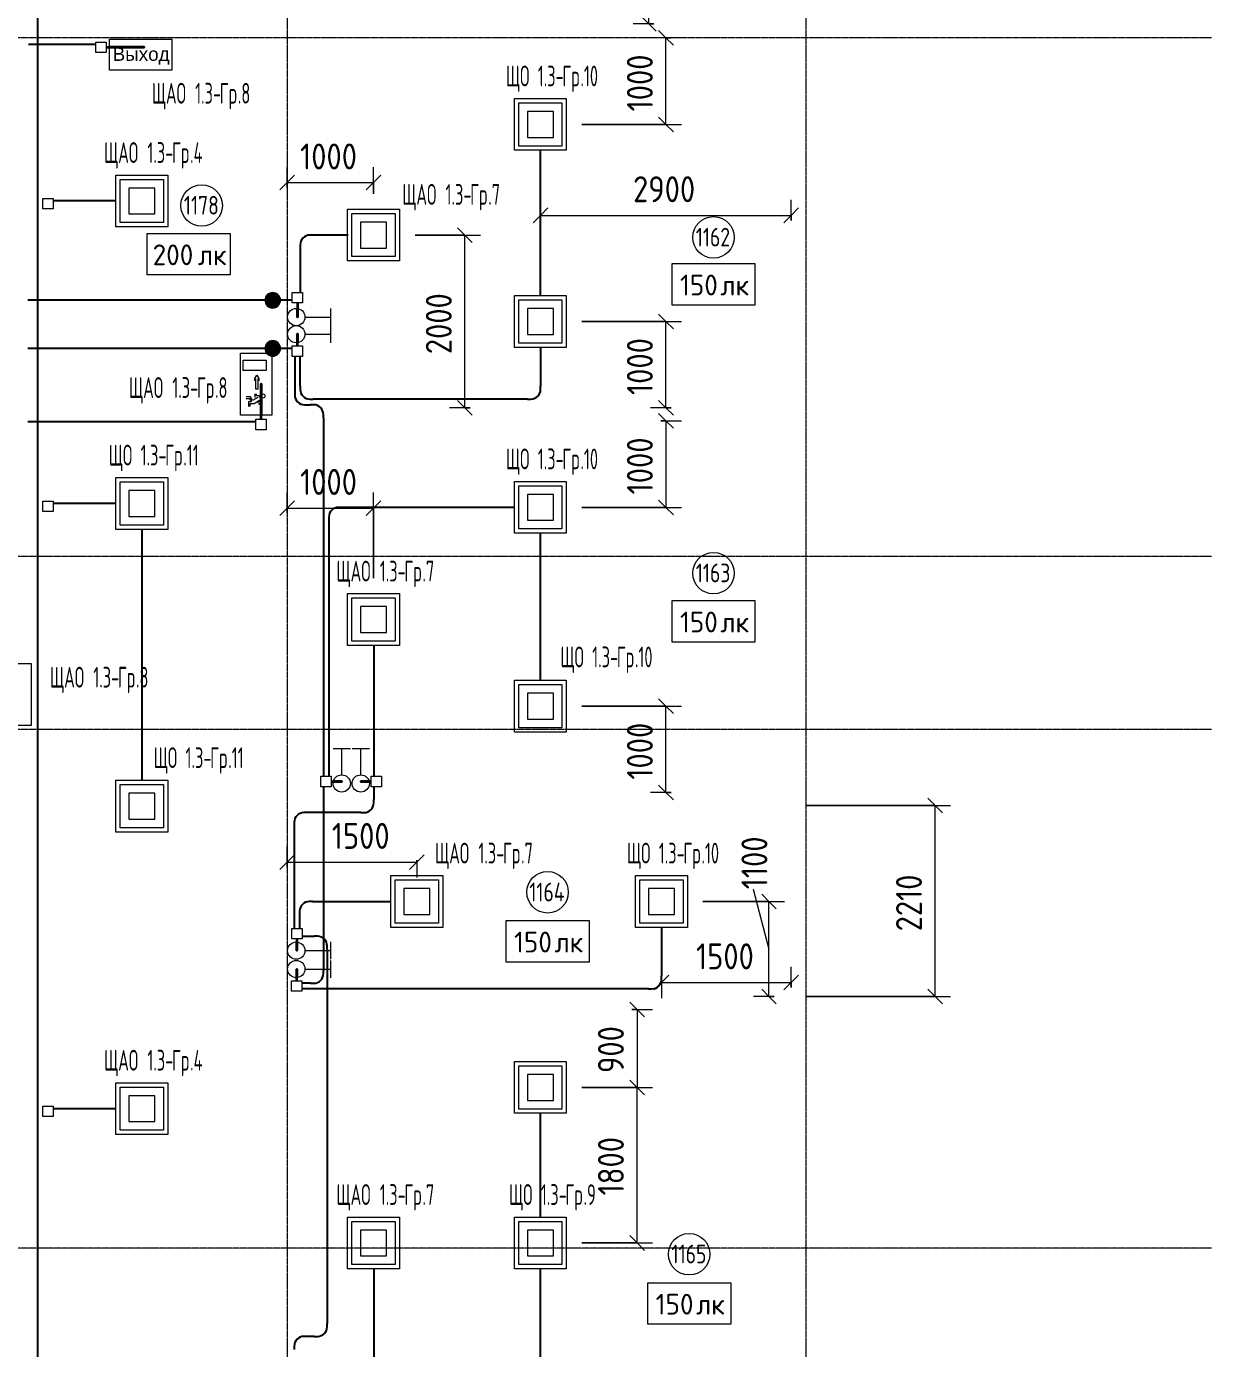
# Model space of a CAD drawing. Header units: millimetres. Extents: x -4730 to 98194, y -4296 to 93388.
# Drawn here: x 84485 to 98194, y 27839 to 43133 of the extents above; entities that cross this region are included whole.
import ezdxf

# ---------------------------------------------------------------- set-up
doc = ezdxf.new("R2010")
doc.units = ezdxf.units.MM
doc.linetypes.add('Линия сетки', pattern=[22.225, 12.7, -3.175, 3.175, -3.175])
for name, color, linetype, lineweight, true_color in [('Кабельные лотки', 5, 'Continuous', 25, 0x0000ff), ('Короба', 7, 'Continuous', 25, 0x008000), ('Опуск', 7, 'Continuous', 18, 0x007f00), ('Соединительные детали коробов', 7, 'Continuous', 25, 0x008000), ('Типовые аннотации', 5, 'Continuous', 18, 0x0000ff)]:
    doc.layers.add(name, color=color, linetype=linetype, lineweight=lineweight, true_color=true_color)
for name, color, linetype, lineweight in [('Марки помещений', 7, 'Continuous', 9), ('Марки силовых электроприборов', 7, 'Continuous', 9), ('Оси', 7, 'Continuous', 9), ('Провода', 7, 'Continuous', 35), ('Размеры', 7, 'Continuous', 9), ('Размеры-120', 7, 'Continuous', 9)]:
    doc.layers.add(name, color=color, linetype=linetype, lineweight=lineweight)
doc.styles.add('Arial', font='arial.ttf', dxfattribs={"height": 156})
doc.styles.add('GOST Common', font='GOST_Common.ttf', dxfattribs={"width": 0.6, "height": 240})
doc.styles.add('GOST Common_1', font='GOST_Common.ttf', dxfattribs={"width": 0.9, "height": 300})
doc.styles.add('GOST Common_2', font='GOST_Common.ttf', dxfattribs={"height": 240})
doc.styles.add('GOST Common_3', font='GOST_Common.ttf', dxfattribs={"width": 0.8, "height": 216})
doc.dimstyles.new('ADSK_Проверочный_1', dxfattribs={"dimscale": 304.8, "dimtxt": 301.714499, "dimasz": 0.556693, "dimexe": 0.590551, "dimexo": 0.590551, "dimgap": 0.19685, "dimtad": 1, "dimdec": 3, "dimrnd": 0.001, "dimdsep": 46, "dimtxsty": 'GOST Common_1', "dimblk1": 'OBLIQUE', "dimblk2": 'OBLIQUE', "dimsah": 1, "dimcen": 0.09, "dimazin": 0, "dimtfac": 1, "dimtdec": 4, "dimtix": 1, "dimtmove": 2, "dimatfit": 3, "dimfxl": 1, "dimtvp": 1, "dimtolj": 1, "dimtzin": 0, "dimarcsym": 2})
doc.dimstyles.new('ADSK_Проверочный_2', dxfattribs={"dimscale": 304.8, "dimtxt": 301.714499, "dimasz": 0.556693, "dimexe": 0.590551, "dimexo": 0.590551, "dimgap": 0.19685, "dimtad": 1, "dimdec": 3, "dimrnd": 0.001, "dimdsep": 46, "dimtxsty": 'GOST Common_1', "dimblk1": 'OBLIQUE', "dimblk2": 'OBLIQUE', "dimsah": 1, "dimcen": 0.09, "dimazin": 0, "dimtfac": 1, "dimtdec": 4, "dimtix": 1, "dimtmove": 1, "dimatfit": 3, "dimfxl": 1, "dimtvp": 1, "dimtolj": 1, "dimtzin": 0, "dimarcsym": 2})
doc.dimstyles.new('ADSK_Проверочный_3', dxfattribs={"dimscale": 304.8, "dimtxt": 301.714499, "dimasz": 0.556693, "dimexe": 0.590551, "dimexo": 0.590551, "dimgap": 0.19685, "dimtad": 1, "dimdec": 3, "dimrnd": 0.001, "dimdsep": 46, "dimtxsty": 'GOST Common_1', "dimblk1": 'OBLIQUE', "dimblk2": 'OBLIQUE', "dimsah": 1, "dimcen": 0.09, "dimazin": 0, "dimtfac": 1, "dimtdec": 4, "dimtix": 1, "dimtmove": 0, "dimatfit": 3, "dimfxl": 1, "dimtvp": 1, "dimtolj": 1, "dimtzin": 0, "dimarcsym": 2})

# ---------------------------------------------------------------- blocks, each defined once
blk = doc.blocks.new('M_Короб_ отвод - Плоский торец - ПВХ - Стандартная-2386742-1-й этаж')
at = {"layer": 'Соединительные детали коробов'}
for p, q in [((0, 111.95), (0, 150.05)), ((-150.05, 0), (-111.95, 0))]:
    blk.add_line(p, q, dxfattribs=at)
blk.add_arc((-111.95, 111.95), 111.95, 270, 0, dxfattribs=at)
blk = doc.blocks.new('M_Короб_ отвод - Плоский торец - ПВХ - Стандартная-V2-1-й этаж')
at = {"layer": 'Соединительные детали коробов'}
for p, q in [((87334, 39408), (87334, 39408)), ((87446, 39408), (87334, 39408)), ((87484, 39408), (87446, 39408))]:
    blk.add_line(p, q, dxfattribs=at)
blk = doc.blocks.new('M_Короб_ отвод - Плоский торец - ПВХ - Стандартная-V1-1-й этаж')
at = {"layer": 'Соединительные детали коробов'}
for p, q in [((13680, 60610), (13680, 60610)), ((13680, 60610), (13791.95, 60610)), ((13791.95, 60610), (13830.05, 60610))]:
    blk.add_line(p, q, dxfattribs=at)
blk = doc.blocks.new('DIMBLOCK293-1-й этаж')
at = {"layer": 'Размеры-120'}
for p, q in [((91684, 44765), (91599, 44850)), ((91744, 44765), (91504, 44765)), ((91684, 43165), (91684, 44765)), ((91684, 44765), (91769, 44680)), ((91684, 44765), (91744, 44765)), ((91744, 43165), (91504, 43165)), ((91684, 43165), (91599, 43250)), ((91684, 43165), (91769, 43080)), ((91684, 43165), (91744, 43165))]:
    blk.add_line(p, q, dxfattribs=at)
at = {"layer": 'Размеры-120', "color": 0, "insert": (91232, 43615), "char_height": 300, "width": 840.71, "attachment_point": 1, "rotation": 90, "line_spacing_factor": 1.022761, "style": 'GOST Common_1'}
blk.add_mtext('1600', dxfattribs=at)
blk = doc.blocks.new('_Oblique')
at = {"color": 0, "linetype": 'ByBlock', "lineweight": -2}
blk.add_line((-0.5, -0.5), (0.5, 0.5), dxfattribs=at)
blk = doc.blocks.new('DIMBLOCK294-1-й этаж')
at = {"layer": 'Размеры-120'}
for p, q in [((90430, 41522), (90430, 40768)), ((90430, 40948), (90430, 41522)), ((90430, 40948), (90515, 41033)), ((93330, 40888), (93330, 41128)), ((93330, 40948), (93415, 41033)), ((90430, 40948), (90345, 40863)), ((90430, 40948), (93330, 40948)), ((93330, 40948), (93245, 40863)), ((93330, 40948), (93330, 40888))]:
    blk.add_line(p, q, dxfattribs=at)
at = {"layer": 'Размеры-120', "color": 0, "insert": (91502, 41400), "char_height": 300, "width": 908.21, "attachment_point": 1, "line_spacing_factor": 1.022761, "style": 'GOST Common_1'}
blk.add_mtext('2900', dxfattribs=at)
blk = doc.blocks.new('DIMBLOCK295-1-й этаж')
at = {"layer": 'Размеры-120'}
for p, q in [((91943, 43000), (91703, 43000)), ((91883, 43000), (91798, 43085)), ((91883, 42000), (91883, 43000)), ((91883, 43000), (91968, 42915)), ((91883, 43000), (91943, 43000)), ((91883, 42000), (91798, 42085)), ((90910, 42000), (92063, 42000)), ((91883, 42000), (90910, 42000)), ((91883, 42000), (91968, 41915))]:
    blk.add_line(p, q, dxfattribs=at)
at = {"layer": 'Размеры-120', "color": 0, "insert": (91431, 42150), "char_height": 300, "width": 840.71, "attachment_point": 1, "rotation": 90, "line_spacing_factor": 1.022761, "style": 'GOST Common_1'}
blk.add_mtext('1000', dxfattribs=at)
blk = doc.blocks.new('DIMBLOCK296-1-й этаж')
at = {"layer": 'Размеры-120'}
for p, q in [((91883, 39720), (91798, 39805)), ((90910, 39720), (92063, 39720)), ((91883, 39720), (90910, 39720)), ((91883, 38720), (91883, 39720)), ((91883, 39720), (91968, 39635)), ((91943, 38720), (91703, 38720)), ((91883, 38720), (91798, 38805)), ((91883, 38720), (91968, 38635)), ((91883, 38720), (91943, 38720))]:
    blk.add_line(p, q, dxfattribs=at)
at = {"layer": 'Размеры-120', "color": 0, "insert": (91431, 38870), "char_height": 300, "width": 840.71, "attachment_point": 1, "rotation": 90, "line_spacing_factor": 1.022761, "style": 'GOST Common_1'}
blk.add_mtext('1000', dxfattribs=at)
blk = doc.blocks.new('DIMBLOCK297-1-й этаж')
at = {"layer": 'Размеры-120'}
for p, q in [((88980, 40720), (89737, 40720)), ((89557, 40720), (88980, 40720)), ((89557, 40720), (89473, 40805)), ((89557, 38720), (89557, 40720)), ((89557, 40720), (89642, 40635)), ((89617, 38720), (89377, 38720)), ((89557, 38720), (89473, 38805)), ((89557, 38720), (89642, 38635)), ((89557, 38720), (89617, 38720))]:
    blk.add_line(p, q, dxfattribs=at)
at = {"layer": 'Размеры-120', "color": 0, "insert": (89105, 39342), "char_height": 300, "width": 908.21, "attachment_point": 1, "rotation": 90, "line_spacing_factor": 1.022761, "style": 'GOST Common_1'}
blk.add_mtext('2000', dxfattribs=at)
blk = doc.blocks.new('DIMBLOCK298-1-й этаж')
at = {"layer": 'Размеры-120'}
for p, q in [((87500, 41267), (87500, 41507)), ((88500, 41197), (88500, 41507)), ((87500, 41327), (87415, 41242)), ((87500, 41327), (87585, 41412)), ((87500, 41327), (88500, 41327)), ((87500, 41327), (87500, 41267)), ((88500, 41327), (88415, 41242)), ((88500, 41327), (88585, 41412)), ((88500, 41327), (88500, 41197))]:
    blk.add_line(p, q, dxfattribs=at)
at = {"layer": 'Размеры-120', "color": 0, "insert": (87650, 41779), "char_height": 300, "width": 840.71, "attachment_point": 1, "line_spacing_factor": 1.022761, "style": 'GOST Common_1'}
blk.add_mtext('1000', dxfattribs=at)
blk = doc.blocks.new('DIMBLOCK299-1-й этаж')
at = {"layer": 'Размеры-120'}
for p, q in [((91883, 38570), (91798, 38655)), ((91823, 38570), (92063, 38570)), ((91883, 38570), (91823, 38570)), ((91883, 38570), (91883, 37570)), ((91883, 38570), (91968, 38485)), ((91883, 37570), (91798, 37655)), ((90910, 37570), (92063, 37570)), ((91883, 37570), (90910, 37570)), ((91883, 37570), (91968, 37485))]:
    blk.add_line(p, q, dxfattribs=at)
at = {"layer": 'Размеры-120', "color": 0, "insert": (91431, 37720), "char_height": 300, "width": 840.71, "attachment_point": 1, "rotation": 90, "line_spacing_factor": 1.022761, "style": 'GOST Common_1'}
blk.add_mtext('1000', dxfattribs=at)
blk = doc.blocks.new('DIMBLOCK300-1-й этаж')
at = {"layer": 'Размеры-120'}
for p, q in [((91883, 35270), (91798, 35355)), ((90910, 35270), (92063, 35270)), ((91883, 35270), (90910, 35270)), ((91883, 34270), (91883, 35270)), ((91883, 35270), (91968, 35185)), ((91943, 34270), (91703, 34270)), ((91883, 34270), (91798, 34355)), ((91883, 34270), (91968, 34185)), ((91883, 34270), (91943, 34270))]:
    blk.add_line(p, q, dxfattribs=at)
at = {"layer": 'Размеры-120', "color": 0, "insert": (91431, 34420), "char_height": 300, "width": 840.71, "attachment_point": 1, "rotation": 90, "line_spacing_factor": 1.022761, "style": 'GOST Common_1'}
blk.add_mtext('1000', dxfattribs=at)
blk = doc.blocks.new('DIMBLOCK301-1-й этаж')
at = {"layer": 'Размеры-120'}
for p, q in [((87500, 37502), (87500, 37742)), ((87500, 37562), (87585, 37647)), ((88500, 36749), (88500, 37742)), ((88500, 37562), (88585, 37647)), ((87500, 37562), (87415, 37477)), ((87500, 37562), (88500, 37562)), ((87500, 37562), (87500, 37502)), ((88500, 37562), (88415, 37477)), ((88500, 37562), (88500, 36749))]:
    blk.add_line(p, q, dxfattribs=at)
at = {"layer": 'Размеры-120', "color": 0, "insert": (87650, 38014), "char_height": 300, "width": 840.71, "attachment_point": 1, "line_spacing_factor": 1.022761, "style": 'GOST Common_1'}
blk.add_mtext('1000', dxfattribs=at)
blk = doc.blocks.new('DIMBLOCK302-1-й этаж')
at = {"layer": 'Размеры-120'}
for p, q in [((93510, 34120), (95176, 34120)), ((94996, 34120), (93510, 34120)), ((94996, 34120), (94912, 34205)), ((94996, 31910), (94996, 34120)), ((94996, 34120), (95081, 34035)), ((94996, 31910), (94912, 31995)), ((93510, 31910), (95176, 31910)), ((94996, 31910), (93510, 31910)), ((94996, 31910), (95081, 31825))]:
    blk.add_line(p, q, dxfattribs=at)
at = {"layer": 'Размеры-120', "color": 0, "insert": (94544, 32665), "char_height": 300, "width": 840.71, "attachment_point": 1, "rotation": 90, "line_spacing_factor": 1.022761, "style": 'GOST Common_1'}
blk.add_mtext('2210', dxfattribs=at)
blk = doc.blocks.new('DIMBLOCK303-1-й этаж')
at = {"layer": 'Размеры-120'}
for p, q in [((92892, 33152), (93074, 32460)), ((92892, 33152), (92892, 33152)), ((93074, 33010), (92990, 33095)), ((92310, 33010), (93254, 33010)), ((93074, 33010), (92310, 33010)), ((93074, 31910), (93074, 33010)), ((93074, 33010), (93159, 32925)), ((93074, 31910), (92990, 31995)), ((93134, 31910), (92894, 31910)), ((93074, 31910), (93159, 31825)), ((93074, 31910), (93134, 31910))]:
    blk.add_line(p, q, dxfattribs=at)
at = {"layer": 'Размеры-120', "color": 0, "insert": (92756, 33152), "char_height": 300, "width": 773.21, "attachment_point": 1, "rotation": 90, "line_spacing_factor": 1.022761, "style": 'GOST Common_1'}
blk.add_mtext('1100', dxfattribs=at)
blk = doc.blocks.new('DIMBLOCK304-1-й этаж')
at = {"layer": 'Размеры-120'}
for p, q in [((91830, 32532), (91830, 31894)), ((91830, 32074), (91830, 32532)), ((91830, 32074), (91915, 32159)), ((93330, 32014), (93330, 32254)), ((93330, 32074), (93415, 32159)), ((91830, 32074), (91745, 31989)), ((91830, 32074), (93330, 32074)), ((93330, 32074), (93245, 31989)), ((93330, 32074), (93330, 32014))]:
    blk.add_line(p, q, dxfattribs=at)
at = {"layer": 'Размеры-120', "color": 0, "insert": (92230, 32526), "char_height": 300, "width": 840.71, "attachment_point": 1, "line_spacing_factor": 1.022761, "style": 'GOST Common_1'}
blk.add_mtext('1500', dxfattribs=at)
blk = doc.blocks.new('DIMBLOCK305-1-й этаж')
at = {"layer": 'Размеры-120'}
for p, q in [((87500, 33407), (87500, 33647)), ((87500, 33467), (87585, 33551)), ((89000, 33467), (89085, 33551)), ((87500, 33467), (87415, 33382)), ((87500, 33467), (89000, 33467)), ((87500, 33467), (87500, 33407)), ((89000, 33467), (88915, 33382)), ((89000, 33488), (89000, 33287)), ((89000, 33467), (89000, 33488))]:
    blk.add_line(p, q, dxfattribs=at)
at = {"layer": 'Размеры-120', "color": 0, "insert": (88017, 33919), "char_height": 300, "width": 840.71, "attachment_point": 1, "line_spacing_factor": 1.022761, "style": 'GOST Common_1'}
blk.add_mtext('1500', dxfattribs=at)
blk = doc.blocks.new('DIMBLOCK306-1-й этаж')
at = {"layer": 'Размеры-120'}
for p, q in [((91548, 31760), (91463, 31845)), ((91488, 31760), (91728, 31760)), ((91548, 31760), (91488, 31760)), ((91548, 31760), (91548, 30860)), ((91548, 31760), (91633, 31675)), ((91548, 30860), (91463, 30945)), ((90910, 30860), (91728, 30860)), ((91548, 30860), (90910, 30860)), ((91548, 30860), (91633, 30775))]:
    blk.add_line(p, q, dxfattribs=at)
at = {"layer": 'Размеры-120', "color": 0, "insert": (91096, 31026), "char_height": 300, "width": 681.16, "attachment_point": 1, "rotation": 90, "line_spacing_factor": 1.022761, "style": 'GOST Common_1'}
blk.add_mtext('900', dxfattribs=at)
blk = doc.blocks.new('DIMBLOCK308-1-й этаж')
at = {"layer": 'Размеры-120'}
for p, q in [((91548, 30860), (91463, 30945)), ((90910, 30860), (91728, 30860)), ((91548, 30860), (90910, 30860)), ((91548, 29060), (91548, 30860)), ((91548, 30860), (91633, 30775)), ((90910, 29060), (91728, 29060)), ((91548, 29060), (90910, 29060)), ((91548, 29060), (91463, 29145)), ((91548, 29060), (91633, 28975))]:
    blk.add_line(p, q, dxfattribs=at)
at = {"layer": 'Размеры-120', "color": 0, "insert": (91096, 29610), "char_height": 300, "width": 840.71, "attachment_point": 1, "rotation": 90, "line_spacing_factor": 1.022761, "style": 'GOST Common_1'}
blk.add_mtext('1800', dxfattribs=at)
blk = doc.blocks.new('Морка помещения_освещённость_ - Морка помещения_освещённость_-1484368-1-й этаж')
at = {"layer": 'Марки помещений', "color": 190, "true_color": 0x8000ff}
for p, q in [((-4, 0), (-4, 4)), ((-4, 4), (4, 4)), ((4, 4), (4, 0)), ((4, 0), (-4, 0))]:
    blk.add_line(p, q, dxfattribs=at)
blk = doc.blocks.new('ADSK_Марка_Помещение_1_ГОСТ21-501-2011 - Номер-85995-1-й этаж')
at = {"layer": 'Марки помещений'}
blk.add_circle((0, 0), 2, dxfattribs=at)

msp = doc.modelspace()

# ---------------------------------------------------------------- hatches: boundary and pattern name
at = {"layer": 'Опуск'}
h = msp.add_hatch(color=256, dxfattribs=at)
edge = h.paths.add_edge_path(flags=0)
edge.add_arc((87333.75, 39965.1252), 90, 180, 360)
edge.add_arc((87333.75, 39965.1252), 90, 0, 180)
h = msp.add_hatch(color=256, dxfattribs=at)
edge = h.paths.add_edge_path(flags=0)
edge.add_arc((87333.75, 39408.1252), 90, 180, 360)
edge.add_arc((87333.75, 39408.1252), 90, 0, 180)

# ---------------------------------------------------------------- linework, layer by layer
at = {"layer": 'Кабельные лотки'}
msp.add_line((84617.9607, 4978.1437), (84617.9607, 45878.1437), dxfattribs=at)
at = {"layer": 'Короба'}
for p, q in [((85287.3508, 42923.1646), (84507.3508, 42923.1646)), ((90432.264, 40017.5), (90432.264, 41702.5)), ((85523.6442, 41113.8802), (84794.764, 41113.8802)), ((88204.764, 40720), (87801.55, 40720)), ((87651.5, 40569.95), (87651.5, 40056.6252)), ((87183.7, 39965.1252), (84500, 39965.1252)), ((87560, 39965.1252), (87483.8, 39965.1252)), ((87183.7, 39408.1252), (84500, 39408.1252)), ((87560, 39408.1252), (87483.8, 39408.1252)), ((87588.5, 39316.6252), (87588.5, 38906.6752)), ((87651.5, 38972.55), (87651.5, 39316.6252)), ((90432.264, 39422.5), (90432.264, 38972.55)), ((87738.55, 38756.6252), (87769.95, 38756.6252)), ((90282.214, 38822.5), (87801.55, 38822.5)), ((87139.4163, 38559.9716), (84500, 38559.9716)), ((87920, 38606.5752), (87920, 34458.676)), ((85523.6442, 37613.8802), (84794.764, 37613.8802)), ((90134.764, 37570), (88133.05, 37570)), ((87983, 37419.95), (87983, 34458.676)), ((85821.1442, 37316.3802), (85821.1442, 34411.3802)), ((90432.264, 35567.5), (90432.264, 37272.5)), ((88502.264, 35974.3062), (88502.264, 34458.676)), ((87920, 34338.676), (87920, 32213.9719)), ((88502.264, 34338.676), (88502.264, 34188.726)), ((88352.214, 34038.676), (87732.0871, 34038.676)), ((87582.0371, 33888.626), (87582.0371, 32699.4214)), ((87795.0871, 33010), (88704.764, 33010)), ((87645.0371, 32859.95), (87645.0371, 32699.4214)), ((87673.5371, 32607.9214), (87813.4871, 32607.9214)), ((91832.264, 32712.5), (91832.264, 32150.9719)), ((87963.5371, 32457.8714), (87963.5371, 28129.2725)), ((87769.95, 32063.9219), (87671.9176, 32063.9219)), ((91682.214, 32000.9219), (87671.9176, 32000.9219)), ((85523.6442, 30613.8802), (84794.764, 30613.8802)), ((90432.264, 29357.5), (90432.264, 30562.5)), ((88502.264, 28762.5), (88502.264, 27320.9714)), ((90432.264, 27357.5), (90432.264, 28762.5)), ((87813.4871, 27979.2225), (87732.0871, 27979.2225))]:
    msp.add_line(p, q, dxfattribs=at)
at = {"layer": 'Опуск'}
for centre, start, end in [((87333.75, 39965.1252), 0, 180), ((87333.75, 39965.1252), 180, 0), ((87333.75, 39408.1252), 0, 180), ((87333.75, 39408.1252), 180, 0)]:
    msp.add_arc(centre, 90, start, end, dxfattribs=at)
at = {"layer": 'Оси', "linetype": 'Линия сетки'}
for p, q in [((87500, 93388.3703), (87500, -3096.3487)), ((93500, 93388.3703), (93500, -3096.3487)), ((98194.2682, 43000), (-3530.0173, 43000)), ((98194.2682, 37000), (-3530.0173, 37000)), ((98194.2682, 35000), (-3530.0173, 35000)), ((98194.2682, 29000), (-3530.0173, 29000))]:
    msp.add_line(p, q, dxfattribs=at)
at = {"layer": 'Провода', "flags": 128}
for points in [[(85407.3508, 42891.6649), (85847.3459, 42891.6667), (85445.0179, 42891.6667)], [(87619.9987, 39936.6252), (87619.9952, 39771.3912), (87619.9952, 39870.356)], [(87619.9986, 39436.6252), (87619.9952, 39576.6273), (87619.9952, 39474.2221)], [(87199.4157, 38588.4716), (87199.4115, 39000), (87199.4115, 38634.9821)], [(88011.5, 34398.6767), (88131.8565, 34398.678), (88034.5456, 34398.678)], [(88473.764, 34398.6767), (88351.8565, 34398.678), (88449.1673, 34398.678)], [(87613.5357, 32579.4214), (87613.5323, 32441.9659), (87613.5323, 32541.6543)], [(87611.9162, 32092.4219), (87611.9128, 32229.1894), (87611.9128, 32129.3861)]]:
    msp.add_lwpolyline(points, dxfattribs=at)
at = {"layer": 'Типовые аннотации', "color": 96, "true_color": 0x008000}
for p, q in [((85445.0179, 42626.7452), (85445.0179, 42986.7452)), ((85445.0179, 42986.7452), (86165.0179, 42986.7452)), ((86165.0179, 42986.7452), (86165.0179, 42626.7452)), ((86165.0179, 42626.7452), (85445.0179, 42626.7452)), ((86961.7452, 39354.9821), (87321.7452, 39354.9821)), ((86961.7452, 38634.9821), (86961.7452, 39354.9821)), ((87321.7452, 39354.9821), (87321.7452, 38634.9821)), ((86993.1554, 39153.9897), (86993.1554, 39273.9897)), ((86993.1554, 39273.9897), (87257.1554, 39273.9897)), ((87257.1554, 39153.9897), (86993.1554, 39153.9897)), ((87257.1554, 39273.9897), (87257.1554, 39153.9897)), ((87125.3592, 39059.1031), (87149.3592, 39100.6723)), ((87125.3592, 39035.1031), (87125.3592, 39059.1031)), ((87137.3592, 39055.8877), (87125.3592, 39035.1031)), ((87137.3592, 38935.8877), (87137.3592, 39055.8877)), ((87149.3592, 39100.6723), (87173.3592, 39059.1031)), ((87173.3592, 39035.1031), (87161.3592, 39055.8877)), ((87161.3592, 39055.8877), (87161.3592, 38935.8877)), ((87173.3592, 39059.1031), (87173.3592, 39035.1031)), ((87127.5431, 38884.0465), (87127.5431, 38842.0465)), ((87161.3592, 38935.8877), (87137.3592, 38935.8877)), ((87145.5431, 38860.0465), (87145.5431, 38884.0465)), ((87175.5431, 38860.0465), (87145.5431, 38860.0465)), ((87199.5431, 38818.4773), (87175.5431, 38860.0465)), ((87075.5816, 38847.6157), (87027.5816, 38847.6157)), ((87027.5816, 38829.6157), (87065.1893, 38829.6157)), ((87088.0124, 38790.085), (87053.1893, 38790.085)), ((87053.1893, 38790.085), (87053.1893, 38736.085)), ((87065.1893, 38829.6157), (87088.0124, 38790.085)), ((87071.1893, 38736.085), (87071.1893, 38772.085)), ((87071.1893, 38772.085), (87119.1893, 38772.085)), ((87099.5816, 38806.0465), (87075.5816, 38847.6157)), ((87161.9355, 38842.0465), (87099.5816, 38806.0465)), ((87119.1893, 38772.085), (87181.5431, 38808.085)), ((87181.5431, 38792.8696), (87159.3662, 38780.0658)), ((87168.3662, 38764.4773), (87199.5431, 38782.4773)), ((87199.5431, 38782.4773), (87199.5431, 38818.4773)), ((87321.7452, 38634.9821), (86961.7452, 38634.9821))]:
    msp.add_line(p, q, dxfattribs=at)
at = {"layer": 'Типовые аннотации', "color": 1, "true_color": 0xff0000}
for p, q in [((85287.3508, 42951.6646), (85407.3508, 42951.6646)), ((85287.3508, 42831.6646), (85287.3508, 42951.6646)), ((85407.3508, 42831.6646), (85287.3508, 42831.6646)), ((85407.3508, 42951.6646), (85407.3508, 42831.6646)), ((85518.8802, 41413.8802), (86118.8802, 41413.8802)), ((85518.8802, 40813.8802), (85518.8802, 41413.8802)), ((85568.8802, 41363.8802), (86068.8802, 41363.8802)), ((85568.8802, 40863.8802), (85568.8802, 41363.8802)), ((86068.8802, 41363.8802), (86068.8802, 40863.8802)), ((86118.8802, 41413.8802), (86118.8802, 40813.8802)), ((84674.764, 41142.3802), (84794.764, 41142.3802)), ((84674.764, 41022.3802), (84674.764, 41142.3802)), ((84794.764, 41142.3802), (84794.764, 41022.3802)), ((85668.8802, 41263.8802), (85668.8802, 40963.8802)), ((85968.8802, 41263.8802), (85668.8802, 41263.8802)), ((85968.8802, 40963.8802), (85968.8802, 41263.8802)), ((84794.764, 41022.3802), (84674.764, 41022.3802)), ((88200, 41020), (88800, 41020)), ((88200, 40420), (88200, 41020)), ((88800, 41020), (88800, 40420)), ((86068.8802, 40863.8802), (85568.8802, 40863.8802)), ((85668.8802, 40963.8802), (85968.8802, 40963.8802)), ((88250, 40970), (88750, 40970)), ((88250, 40470), (88250, 40970)), ((88350, 40870), (88350, 40570)), ((88650, 40870), (88350, 40870)), ((88650, 40570), (88650, 40870)), ((88750, 40970), (88750, 40470)), ((86118.8802, 40813.8802), (85518.8802, 40813.8802)), ((88350, 40570), (88650, 40570)), ((88800, 40420), (88200, 40420)), ((88750, 40470), (88250, 40470)), ((87560, 40056.6252), (87680, 40056.6252)), ((87560, 39936.6252), (87560, 40056.6252)), ((87680, 39936.6252), (87560, 39936.6252)), ((87680, 40056.6252), (87680, 39936.6252)), ((87705.6433, 39771.3912), (88005.6433, 39771.3912)), ((88005.6433, 39671.3912), (88005.6433, 39871.3912)), ((87139.4163, 38588.4716), (87259.4163, 38588.4716)), ((87139.4163, 38468.4716), (87139.4163, 38588.4716)), ((87259.4163, 38588.4716), (87259.4163, 38468.4716)), ((87259.4163, 38468.4716), (87139.4163, 38468.4716)), ((88200, 36571.8062), (88800, 36571.8062)), ((88200, 35971.8062), (88200, 36571.8062)), ((88800, 36571.8062), (88800, 35971.8062)), ((88250, 36521.8062), (88750, 36521.8062)), ((88250, 36021.8062), (88250, 36521.8062)), ((88350, 36421.8062), (88350, 36121.8062)), ((88650, 36421.8062), (88350, 36421.8062)), ((88650, 36121.8062), (88650, 36421.8062)), ((88750, 36521.8062), (88750, 36021.8062)), ((88350, 36121.8062), (88650, 36121.8062)), ((88800, 35971.8062), (88200, 35971.8062)), ((88750, 36021.8062), (88250, 36021.8062)), ((84178.2548, 35765.0179), (84538.2548, 35765.0179)), ((84538.2548, 35765.0179), (84538.2548, 35045.0179)), ((84538.2548, 35045.0179), (84178.2548, 35045.0179)), ((88451.8565, 34775.6433), (88251.8565, 34775.6433)), ((88351.8565, 34475.6433), (88351.8565, 34775.6433)), ((88473.764, 34458.676), (88593.764, 34458.676)), ((88473.764, 34338.676), (88473.764, 34458.676)), ((88593.764, 34458.676), (88593.764, 34338.676)), ((88593.764, 34338.676), (88473.764, 34338.676)), ((88700, 33310), (89300, 33310)), ((88700, 32710), (88700, 33310)), ((88750, 33260), (89250, 33260)), ((88750, 32760), (88750, 33260)), ((89250, 33260), (89250, 32760)), ((89300, 33310), (89300, 32710)), ((88850, 33160), (88850, 32860)), ((89150, 33160), (88850, 33160)), ((89150, 32860), (89150, 33160)), ((89250, 32760), (88750, 32760)), ((88850, 32860), (89150, 32860)), ((87553.5371, 32699.4214), (87673.5371, 32699.4214)), ((87553.5371, 32579.4214), (87553.5371, 32699.4214)), ((87673.5371, 32579.4214), (87553.5371, 32579.4214)), ((87673.5371, 32699.4214), (87673.5371, 32579.4214)), ((89300, 32710), (88700, 32710)), ((87705.6433, 32441.9659), (88005.6433, 32441.9659)), ((88005.6433, 32341.9659), (88005.6433, 32541.9659)), ((85518.8802, 30913.8802), (86118.8802, 30913.8802)), ((85518.8802, 30313.8802), (85518.8802, 30913.8802)), ((86118.8802, 30913.8802), (86118.8802, 30313.8802)), ((85568.8802, 30863.8802), (86068.8802, 30863.8802)), ((85568.8802, 30363.8802), (85568.8802, 30863.8802)), ((85668.8802, 30763.8802), (85668.8802, 30463.8802)), ((85968.8802, 30763.8802), (85668.8802, 30763.8802)), ((85968.8802, 30463.8802), (85968.8802, 30763.8802)), ((86068.8802, 30863.8802), (86068.8802, 30363.8802)), ((84674.764, 30642.3802), (84794.764, 30642.3802)), ((84674.764, 30522.3802), (84674.764, 30642.3802)), ((84794.764, 30642.3802), (84794.764, 30522.3802)), ((84794.764, 30522.3802), (84674.764, 30522.3802)), ((85668.8802, 30463.8802), (85968.8802, 30463.8802)), ((86118.8802, 30313.8802), (85518.8802, 30313.8802)), ((86068.8802, 30363.8802), (85568.8802, 30363.8802)), ((88200, 29360), (88800, 29360)), ((88200, 28760), (88200, 29360)), ((88250, 29310), (88750, 29310)), ((88250, 28810), (88250, 29310)), ((88750, 29310), (88750, 28810)), ((88800, 29360), (88800, 28760)), ((88350, 29210), (88350, 28910)), ((88650, 29210), (88350, 29210)), ((88650, 28910), (88650, 29210)), ((88350, 28910), (88650, 28910)), ((88800, 28760), (88200, 28760)), ((88750, 28810), (88250, 28810))]:
    msp.add_line(p, q, dxfattribs=at)
at = {"layer": 'Типовые аннотации'}
for p, q in [((90130, 42300), (90730, 42300)), ((90130, 41700), (90130, 42300)), ((90180, 42250), (90680, 42250)), ((90180, 41750), (90180, 42250)), ((90680, 42250), (90680, 41750)), ((90730, 42300), (90730, 41700)), ((90280, 42150), (90280, 41850)), ((90580, 42150), (90280, 42150)), ((90580, 41850), (90580, 42150)), ((90280, 41850), (90580, 41850)), ((90730, 41700), (90130, 41700)), ((90680, 41750), (90180, 41750)), ((90130, 40020), (90730, 40020)), ((90130, 39420), (90130, 40020)), ((90180, 39970), (90680, 39970)), ((90180, 39470), (90180, 39970)), ((90680, 39970), (90680, 39470)), ((90730, 40020), (90730, 39420)), ((90280, 39870), (90280, 39570)), ((90580, 39870), (90280, 39870)), ((90580, 39570), (90580, 39870)), ((88005.6433, 39473.1869), (88005.6433, 39673.1869)), ((87705.6433, 39573.1869), (88005.6433, 39573.1869)), ((90680, 39470), (90180, 39470)), ((90280, 39570), (90580, 39570)), ((90730, 39420), (90130, 39420)), ((85518.8802, 37913.8802), (86118.8802, 37913.8802)), ((85518.8802, 37313.8802), (85518.8802, 37913.8802)), ((85568.8802, 37863.8802), (86068.8802, 37863.8802)), ((85568.8802, 37363.8802), (85568.8802, 37863.8802)), ((86068.8802, 37863.8802), (86068.8802, 37363.8802)), ((86118.8802, 37913.8802), (86118.8802, 37313.8802)), ((90130, 37870), (90730, 37870)), ((90130, 37270), (90130, 37870)), ((90180, 37820), (90680, 37820)), ((90180, 37320), (90180, 37820)), ((90680, 37820), (90680, 37320)), ((90730, 37870), (90730, 37270)), ((85668.8802, 37763.8802), (85668.8802, 37463.8802)), ((85968.8802, 37763.8802), (85668.8802, 37763.8802)), ((85968.8802, 37463.8802), (85968.8802, 37763.8802)), ((90280, 37720), (90280, 37420)), ((90580, 37720), (90280, 37720)), ((90580, 37420), (90580, 37720)), ((86068.8802, 37363.8802), (85568.8802, 37363.8802)), ((85668.8802, 37463.8802), (85968.8802, 37463.8802)), ((90680, 37320), (90180, 37320)), ((90280, 37420), (90580, 37420)), ((86118.8802, 37313.8802), (85518.8802, 37313.8802)), ((90730, 37270), (90130, 37270)), ((90130, 35570), (90730, 35570)), ((90130, 34970), (90130, 35570)), ((90180, 35520), (90680, 35520)), ((90180, 35020), (90180, 35520)), ((90680, 35520), (90680, 35020)), ((90730, 35570), (90730, 34970)), ((90280, 35420), (90280, 35120)), ((90580, 35420), (90280, 35420)), ((90580, 35120), (90580, 35420)), ((90280, 35120), (90580, 35120)), ((90730, 34970), (90130, 34970)), ((90680, 35020), (90180, 35020)), ((88231.8565, 34775.6433), (88031.8565, 34775.6433)), ((88131.8565, 34475.6433), (88131.8565, 34775.6433)), ((85518.8802, 34413.8802), (86118.8802, 34413.8802)), ((85518.8802, 33813.8802), (85518.8802, 34413.8802)), ((86118.8802, 34413.8802), (86118.8802, 33813.8802)), ((85568.8802, 34363.8802), (86068.8802, 34363.8802)), ((85568.8802, 33863.8802), (85568.8802, 34363.8802)), ((85668.8802, 34263.8802), (85668.8802, 33963.8802)), ((85968.8802, 34263.8802), (85668.8802, 34263.8802)), ((85968.8802, 33963.8802), (85968.8802, 34263.8802)), ((86068.8802, 34363.8802), (86068.8802, 33863.8802)), ((85668.8802, 33963.8802), (85968.8802, 33963.8802)), ((86118.8802, 33813.8802), (85518.8802, 33813.8802)), ((86068.8802, 33863.8802), (85568.8802, 33863.8802)), ((91530, 33310), (92130, 33310)), ((91530, 32710), (91530, 33310)), ((91580, 33260), (92080, 33260)), ((91580, 32760), (91580, 33260)), ((92080, 33260), (92080, 32760)), ((92130, 33310), (92130, 32710)), ((91680, 33160), (91680, 32860)), ((91980, 33160), (91680, 33160)), ((91980, 32860), (91980, 33160)), ((92080, 32760), (91580, 32760)), ((91680, 32860), (91980, 32860)), ((92130, 32710), (91530, 32710)), ((88005.6433, 32129.1894), (88005.6433, 32329.1894)), ((87705.6433, 32229.1894), (88005.6433, 32229.1894)), ((90130, 31160), (90730, 31160)), ((90130, 30560), (90130, 31160)), ((90180, 31110), (90680, 31110)), ((90180, 30610), (90180, 31110)), ((90680, 31110), (90680, 30610)), ((90730, 31160), (90730, 30560)), ((90280, 31010), (90280, 30710)), ((90580, 31010), (90280, 31010)), ((90580, 30710), (90580, 31010)), ((90680, 30610), (90180, 30610)), ((90280, 30710), (90580, 30710)), ((90730, 30560), (90130, 30560)), ((90130, 29360), (90730, 29360)), ((90130, 28760), (90130, 29360)), ((90180, 29310), (90680, 29310)), ((90180, 28810), (90180, 29310)), ((90680, 29310), (90680, 28810)), ((90730, 29360), (90730, 28760)), ((90280, 29210), (90280, 28910)), ((90580, 29210), (90280, 29210)), ((90580, 28910), (90580, 29210)), ((90280, 28910), (90580, 28910)), ((90730, 28760), (90130, 28760)), ((90680, 28810), (90180, 28810))]:
    msp.add_line(p, q, dxfattribs=at)
at = {"layer": 'Типовые аннотации', "color": 16, "true_color": 0x800000}
for p, q in [((87560, 39436.6252), (87680, 39436.6252)), ((87560, 39316.6252), (87560, 39436.6252)), ((87680, 39316.6252), (87560, 39316.6252)), ((87680, 39436.6252), (87680, 39316.6252)), ((84674.764, 37642.3802), (84794.764, 37642.3802)), ((84674.764, 37522.3802), (84674.764, 37642.3802)), ((84794.764, 37642.3802), (84794.764, 37522.3802)), ((84794.764, 37522.3802), (84674.764, 37522.3802)), ((87891.5, 34458.676), (88011.5, 34458.676)), ((87891.5, 34338.676), (87891.5, 34458.676)), ((88011.5, 34458.676), (88011.5, 34338.676)), ((88011.5, 34338.676), (87891.5, 34338.676)), ((87551.9176, 32092.4219), (87671.9176, 32092.4219)), ((87551.9176, 31972.4219), (87551.9176, 32092.4219)), ((87671.9176, 31972.4219), (87551.9176, 31972.4219)), ((87671.9176, 32092.4219), (87671.9176, 31972.4219))]:
    msp.add_line(p, q, dxfattribs=at)
at = {"layer": 'Типовые аннотации', "color": 1, "true_color": 0xff0000}
for centre in [(87605.6433, 39771.3912), (88351.8565, 34375.6433), (87605.6433, 32441.9659)]:
    msp.add_circle(centre, 100, dxfattribs=at)
at = {"layer": 'Типовые аннотации'}
for centre in [(87605.6433, 39573.1869), (88131.8565, 34375.6433), (87605.6433, 32229.1894)]:
    msp.add_circle(centre, 100, dxfattribs=at)
at = {"layer": 'Типовые аннотации', "color": 96, "true_color": 0x008000}
msp.add_circle((87220.0744, 38858.0438), 24, dxfattribs=at)

# ---------------------------------------------------------------- block references
at = {"layer": 'Марки помещений', "xscale": 120, "yscale": 120, "zscale": 120}
for p in [(86510.9137, 41061.8297), (92432.6045, 40692.9284), (92432.6045, 36808.3875), (90513.0664, 33117.3492), (92151.2129, 28929.8333)]:
    msp.add_blockref('ADSK_Марка_Помещение_1_ГОСТ21-501-2011 - Номер-85995-1-й этаж', p, dxfattribs=at)
at = {"layer": 'Марки помещений', "color": 190, "true_color": 0x8000ff, "xscale": 120, "yscale": 120, "zscale": 120}
for p in [(86360.733, 40259.4283), (92432.6045, 39909.7279), (92432.6045, 36011.3792), (90513.0664, 32309.4311), (92151.2129, 28120.45)]:
    msp.add_blockref('Морка помещения_освещённость_ - Морка помещения_освещённость_-1484368-1-й этаж', p, dxfattribs=at)
at = {"layer": 'Соединительные детали коробов'}
for name, p, rotation in [('M_Короб_ отвод - Плоский торец - ПВХ - Стандартная-2386742-1-й этаж', (87651.5, 40720), 180), ('M_Короб_ отвод - Плоский торец - ПВХ - Стандартная-V1-1-й этаж', (101013.75, 100575.1252), 180), ('M_Короб_ отвод - Плоский торец - ПВХ - Стандартная-V1-1-й этаж', (101013.75, 100018.1252), 180), ('M_Короб_ отвод - Плоский торец - ПВХ - Стандартная-2386742-1-й этаж', (87588.5, 38756.6252), 270), ('M_Короб_ отвод - Плоский торец - ПВХ - Стандартная-2386742-1-й этаж', (87651.5, 38822.5), 270), ('M_Короб_ отвод - Плоский торец - ПВХ - Стандартная-2386742-1-й этаж', (87920, 38756.6252), 90), ('M_Короб_ отвод - Плоский торец - ПВХ - Стандартная-2386742-1-й этаж', (87983, 37570), 180), ('M_Короб_ отвод - Плоский торец - ПВХ - Стандартная-2386742-1-й этаж', (87582.0371, 34038.676), 180), ('M_Короб_ отвод - Плоский торец - ПВХ - Стандартная-2386742-1-й этаж', (87645.0371, 33010), 180), ('M_Короб_ отвод - Плоский торец - ПВХ - Стандартная-2386742-1-й этаж', (87963.5371, 32607.9214), 90), ('M_Короб_ отвод - Плоский торец - ПВХ - Стандартная-2386742-1-й этаж', (87582.0371, 27979.2225), 180)]:
    msp.add_blockref(name, p, dxfattribs=dict(at, rotation=rotation))
for name, p in [('M_Короб_ отвод - Плоский торец - ПВХ - Стандартная-V2-1-й этаж', (0, 557)), ('M_Короб_ отвод - Плоский торец - ПВХ - Стандартная-V2-1-й этаж', (0, 0)), ('M_Короб_ отвод - Плоский торец - ПВХ - Стандартная-2386742-1-й этаж', (90432.264, 38822.5)), ('M_Короб_ отвод - Плоский торец - ПВХ - Стандартная-2386742-1-й этаж', (88502.264, 34038.676)), ('M_Короб_ отвод - Плоский торец - ПВХ - Стандартная-2386742-1-й этаж', (87920, 32063.9219)), ('M_Короб_ отвод - Плоский торец - ПВХ - Стандартная-2386742-1-й этаж', (91832.264, 32000.9219)), ('M_Короб_ отвод - Плоский торец - ПВХ - Стандартная-2386742-1-й этаж', (87963.5371, 27979.2225))]:
    msp.add_blockref(name, p, dxfattribs=at)

# ---------------------------------------------------------------- texts
at = {"layer": 'Марки помещений', "char_height": 216, "attachment_point": 1, "style": 'GOST Common_3'}
for s, insert, width in [('1178', (86305.6378, 41172.6169), 507.9492), ('1162', (92227.3285, 40803.7156), 507.9492), ('1163', (92227.3285, 36919.1747), 507.9492), ('1164', (90301.0705, 33228.1364), 523.3416), ('1165', (91945.937, 29040.6205), 507.9492)]:
    msp.add_mtext(s, dxfattribs=dict(at, insert=insert, width=width))
at = {"layer": 'Марки помещений', "color": 190, "true_color": 0x8000ff, "char_height": 240, "attachment_point": 1, "style": 'GOST Common_2'}
for s, insert, width in [('200', (85944.6492, 40611.1403), 634.9365), ('лк', (86468.5242, 40611.1403), 413.67075), ('150', (92044.7206, 40261.4398), 567.59475), ('лк', (92513.0331, 40261.4398), 413.67075), ('150', (92044.7206, 36363.0911), 567.59475), ('лк', (92513.0331, 36363.0911), 413.67075), ('150', (90125.1826, 32661.1431), 567.59475), ('лк', (90593.4951, 32661.1431), 413.67075), ('150', (91763.3291, 28472.162), 567.59475), ('лк', (92231.6416, 28472.162), 413.67075)]:
    msp.add_mtext(s, dxfattribs=dict(at, insert=insert, width=width))
at = {"layer": 'Марки силовых электроприборов', "char_height": 240, "attachment_point": 1, "style": 'GOST Common'}
for s, insert, width in [('ЩО', (90031.4853, 42680.1824), 340.55685), (' 1.3-', (90312.4728, 42680.1824), 450.2277), ('Гр', (90683.9478, 42680.1824), 253.9746), ('.10', (90893.4978, 42680.1824), 265.5189), ('ЩАО', (85934.6078, 42480.1824), 502.17705), (' 1.3-', (86348.9453, 42480.1824), 450.2277), ('Гр', (86720.4203, 42480.1824), 253.9746), ('.8', (86929.9703, 42480.1824), 178.93665), ('ЩАО', (85382.2055, 41794.0626), 502.17705), (' 1.3-', (85796.543, 41794.0626), 450.2277), ('Гр', (86168.018, 41794.0626), 253.9746), ('.4', (86377.568, 41794.0626), 196.2531), ('ЩАО', (88831.2453, 41310.1574), 502.17705), (' 1.3-', (89245.5828, 41310.1574), 450.2277), ('Гр', (89617.0578, 41310.1574), 253.9746), ('.7', (89826.6078, 41310.1574), 178.93665), ('ЩАО', (85670.6388, 39075.5575), 502.17705), (' 1.3-', (86084.9763, 39075.5575), 450.2277), ('Гр', (86456.4513, 39075.5575), 253.9746), ('.8', (86666.0013, 39075.5575), 178.93665), ('ЩО', (85436.9255, 38294.0626), 340.55685), (' 1.3-', (85717.913, 38294.0626), 450.2277), ('Гр', (86089.388, 38294.0626), 253.9746), ('.11', (86298.938, 38294.0626), 225.11385), ('ЩО', (90031.4853, 38250.1824), 340.55685), (' 1.3-', (90312.4728, 38250.1824), 450.2277), ('Гр', (90683.9478, 38250.1824), 253.9746), ('.10', (90893.4978, 38250.1824), 265.5189), ('ЩАО', (88070.5253, 36951.9886), 502.17705), (' 1.3-', (88484.8628, 36951.9886), 450.2277), ('Гр', (88856.3378, 36951.9886), 253.9746), ('.7', (89065.8878, 36951.9886), 178.93665), ('ЩО', (90661.5928, 35959.5842), 340.55685), (' 1.3-', (90942.5803, 35959.5842), 450.2277), ('Гр', (91314.0553, 35959.5842), 253.9746), ('.10', (91523.6053, 35959.5842), 265.5189), ('ЩАО', (84756.6855, 35724.9287), 502.17705), (' 1.3-', (85171.023, 35724.9287), 450.2277), ('Гр', (85542.498, 35724.9287), 253.9746), ('.8', (85752.048, 35724.9287), 178.93665), ('ЩО', (85956.9255, 34794.0626), 340.55685), (' 1.3-', (86237.913, 34794.0626), 450.2277), ('Гр', (86609.388, 34794.0626), 253.9746), ('.11', (86818.938, 34794.0626), 225.11385), ('ЩАО', (89211.2737, 33690.1824), 502.17705), (' 1.3-', (89625.6112, 33690.1824), 450.2277), ('Гр', (89997.0862, 33690.1824), 253.9746), ('.7', (90206.6362, 33690.1824), 178.93665), ('ЩО', (91431.4853, 33690.1824), 340.55685), (' 1.3-', (91712.4728, 33690.1824), 450.2277), ('Гр', (92083.9478, 33690.1824), 253.9746), ('.10', (92293.4978, 33690.1824), 265.5189), ('ЩАО', (85382.2055, 31294.0626), 502.17705), (' 1.3-', (85796.543, 31294.0626), 450.2277), ('Гр', (86168.018, 31294.0626), 253.9746), ('.4', (86377.568, 31294.0626), 196.2531), ('ЩАО', (88070.5253, 29740.1824), 502.17705), (' 1.3-', (88484.8628, 29740.1824), 450.2277), ('Гр', (88856.3378, 29740.1824), 253.9746), ('.7', (89065.8878, 29740.1824), 178.93665), ('ЩО', (90067.1253, 29740.1824), 340.55685), (' 1.3-', (90348.1128, 29740.1824), 450.2277), ('Гр', (90719.5878, 29740.1824), 253.9746), ('.9', (90929.1378, 29740.1824), 178.93665)]:
    msp.add_mtext(s, dxfattribs=dict(at, insert=insert, width=width))
at = {"layer": 'Типовые аннотации', "color": 96, "lineweight": 9, "true_color": 0x008000, "insert": (85481.675, 42891.2306), "char_height": 156, "width": 769.62, "attachment_point": 1, "style": 'Arial'}
msp.add_mtext('Выход', dxfattribs=at)

# ---------------------------------------------------------------- dimensions: what is measured, and where the dimension line sits
at = {"layer": 'Размеры'}
for base, p1, p2, override, picture, middle in [((91684.1645, 44765), (91564.1827, 43165), (91564.1827, 44765), {"dimpost": '<>', "dimfxl": 1600}, 'DIMBLOCK293-1-й этаж', (91474.1645, 43965)), ((91882.8356, 43000), (90729.764, 42000), (91762.8537, 43000), {"dimpost": '<>', "dimfxl": 1437.801947}, 'DIMBLOCK295-1-й этаж', (91672.8356, 42500)), ((89557.4012, 40720), (89437.4194, 38720), (88799.764, 40720), {"dimpost": '<>', "dimfxl": 2099.191363}, 'DIMBLOCK297-1-й этаж', (89347.4012, 39720)), ((91882.8356, 39720), (91762.8537, 38720), (90729.764, 39720), {"dimpost": '<>', "dimfxl": 1437.801947}, 'DIMBLOCK296-1-й этаж', (91672.8356, 39220)), ((91882.8356, 37570), (92002.8175, 38570), (90729.764, 37570), {"dimpost": '<>', "dimfxl": 1618.846886}, 'DIMBLOCK299-1-й этаж', (91672.8356, 38070)), ((91882.8356, 35270), (91762.8537, 34270), (90729.764, 35270), {"dimpost": '<>', "dimfxl": 1437.801947}, 'DIMBLOCK300-1-й этаж', (91672.8356, 34770)), ((94996.4193, 34120), (93330, 31910), (93330, 34120), {"dimpost": '<>', "dimfxl": 2210}, 'DIMBLOCK302-1-й этаж', (94786.4193, 33015)), ((91548.0772, 30860), (91668.0591, 31760), (90729.764, 30860), {"dimpost": '<>', "dimfxl": 1300.152939}, 'DIMBLOCK306-1-й этаж', (91338.0772, 31310)), ((91548.0772, 30860), (90729.764, 29060), (90729.764, 30860), {"dimpost": '<>', "dimfxl": 1800}, 'DIMBLOCK308-1-й этаж', (91338.0772, 29960))]:
    dim = msp.add_linear_dim(base=base, p1=p1, p2=p2, angle=90, dimstyle='ADSK_Проверочный_3', override=override, dxfattribs=at)
    dim.commit()
    dim.dimension.update_dxf_attribs({"geometry": picture, "text_midpoint": middle})
for base, p1, p2, override, picture, middle in [((88500, 41326.8646), (87500, 41446.8465), (88500, 41017.5), {"dimpost": '<>', "dimfxl": 1088.273132}, 'DIMBLOCK298-1-й этаж', (88000, 41536.8646)), ((93330, 40948.1831), (90430, 41702.5), (93330, 41068.165), {"dimpost": '<>', "dimfxl": 2968.565468}, 'DIMBLOCK294-1-й этаж', (91880, 41158.1831)), ((88500, 37561.7941), (87500, 37681.776), (88500, 36569.3062), {"dimpost": '<>', "dimfxl": 1495.857242}, 'DIMBLOCK301-1-й этаж', (88000, 37771.7941)), ((93330, 32073.8385), (91830, 32712.5), (93330, 32193.8204), {"dimpost": '<>', "dimfxl": 1587.144782}, 'DIMBLOCK304-1-й этаж', (92580, 32283.8385))]:
    dim = msp.add_linear_dim(base=base, p1=p1, p2=p2, dimstyle='ADSK_Проверочный_3', override=override, dxfattribs=at)
    dim.commit()
    dim.dimension.update_dxf_attribs({"geometry": picture, "text_midpoint": middle})
dim = msp.add_linear_dim(base=(89000, 33466.5513), p1=(87500, 33586.5331), p2=(89000, 33307.5), dimstyle='ADSK_Проверочный_1', override={"dimpost": '<>', "dimfxl": 1525.732444}, dxfattribs=at)
dim.commit()
dim.dimension.update_dxf_attribs({"geometry": 'DIMBLOCK305-1-й этаж', "text_midpoint": (88437.381, 33718.5997), "dimtype": 160})
dim = msp.add_linear_dim(base=(93074.3635, 33010), p1=(92954.3817, 31910), p2=(92129.764, 33010), angle=90, dimstyle='ADSK_Проверочный_2', override={"dimpost": '<>', "dimfxl": 1374.770643}, dxfattribs=at)
dim.commit()
dim.dimension.update_dxf_attribs({"geometry": 'DIMBLOCK303-1-й этаж', "text_midpoint": (92955.8258, 33539.0881), "dimtype": 160, "text_rotation": 90})

doc.saveas('drawing.dxf')
